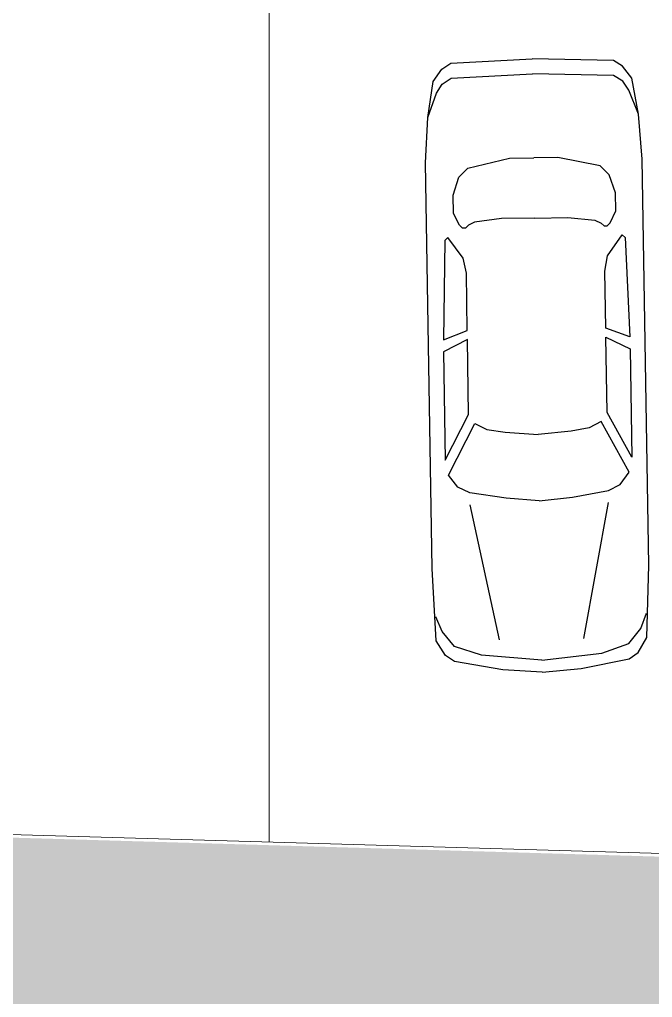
# Model space of a CAD drawing. Header units: centimetres. Extents: x 63871 to 181827, y -95930 to 42199.
# Drawn here: x 153987 to 154426, y 21638 to 22316 of the extents above; entities that cross this region are included whole.
import ezdxf

# ---------------------------------------------------------------- set-up
doc = ezdxf.new("R2010")
doc.units = ezdxf.units.CM
for name, color, linetype, lineweight in [('ARA SINIRLAR', 225, 'Continuous', 15), ('ARM_Pen_No__252', 8, 'Continuous', 18), ('OLUK', 222, 'Continuous', 15)]:
    doc.layers.add(name, color=color, linetype=linetype, lineweight=lineweight)
doc.layers.add('furn', color=7, linetype='Continuous')

# ---------------------------------------------------------------- blocks, each defined once
blk = doc.blocks.new('02PCAR03')
at = {"color": 0, "linetype": 'ByBlock'}
for p, q in [((-170, 36), (-185, 35)), ((-35, 36), (-170, 36)), ((-11, 35), (-35, 36)), ((-197, 33), (-201, 30)), ((-185, 35), (-197, 33)), ((-185, 35), (-193, 32)), ((-14, 33), (-19, 35)), ((-9, 29), (-14, 33)), ((-6, 32), (-11, 35)), ((-201, 30), (-203, 27)), ((-196, 30), (-198, 27)), ((-193, 32), (-196, 30)), ((-145, 29), (-144, 30)), ((-144, 30), (-111, 31)), ((-111, 31), (-114, 23)), ((-111, 23), (-107, 31)), ((-107, 31), (-71, 31)), ((-71, 31), (-86, 23)), ((-66, 30), (-83, 21)), ((-62, 27), (-66, 30)), ((-4, 29), (-6, 32)), ((-203, 27), (-204, 0)), ((-198, 27), (-199, 0)), ((-159, 27), (-165, 25)), ((-153, 27), (-159, 27)), ((-149, 25), (-153, 27)), ((-138, 24), (-145, 29)), ((-60, 23), (-62, 27)), ((-6, 20), (-9, 29)), ((-1, 13), (-4, 29)), ((-165, 25), (-168, 22)), ((-148, 24), (-149, 25)), ((-149, 22), (-148, 23)), ((-148, 23), (-148, 24)), ((-133, 23), (-138, 24)), ((-114, 23), (-133, 23)), ((-86, 23), (-111, 23)), ((-58, 11), (-60, 23)), ((-11, 14), (-56, 23)), ((-168, 22), (-171, 8)), ((-151, 11), (-150, 20)), ((-150, 20), (-149, 22)), ((-83, 21), (-81, 17)), ((-4, 0), (-6, 20)), ((-81, 17), (-80, 11)), ((-151, 0), (-151, 11)), ((-80, 11), (-79, 0)), ((-57, 0), (-58, 11)), ((0, 0), (-1, 13)), ((-171, 8), (-171, 0)), ((-203, -27), (-204, 0)), ((-198, -27), (-199, 0)), ((-171, -8), (-171, 0)), ((-151, 0), (-151, -11)), ((-80, -11), (-79, 0)), ((-57, 0), (-58, -11)), ((-4, 0), (-6, -20)), ((0, 0), (-1, -13)), ((-168, -22), (-171, -8)), ((-151, -11), (-150, -20)), ((-81, -17), (-80, -11)), ((-58, -11), (-60, -23)), ((-1, -13), (-4, -29)), ((-11, -14), (-56, -23)), ((-83, -21), (-81, -17)), ((-165, -25), (-168, -22)), ((-150, -20), (-149, -22)), ((-149, -22), (-148, -23)), ((-66, -30), (-83, -21)), ((-6, -20), (-9, -29)), ((-159, -27), (-165, -25)), ((-149, -25), (-153, -27)), ((-148, -24), (-149, -25)), ((-148, -23), (-148, -24)), ((-138, -24), (-145, -29)), ((-133, -23), (-138, -24)), ((-114, -23), (-133, -23)), ((-111, -31), (-114, -23)), ((-86, -23), (-111, -23)), ((-111, -23), (-107, -31)), ((-71, -31), (-86, -23)), ((-60, -23), (-62, -27)), ((-201, -30), (-203, -27)), ((-196, -30), (-198, -27)), ((-153, -27), (-159, -27)), ((-145, -29), (-144, -30)), ((-62, -27), (-66, -30)), ((-9, -29), (-14, -33)), ((-4, -29), (-6, -32)), ((-197, -33), (-201, -30)), ((-193, -32), (-196, -30)), ((-185, -35), (-193, -32)), ((-144, -30), (-111, -31)), ((-107, -31), (-71, -31)), ((-6, -32), (-11, -35)), ((-185, -35), (-197, -33)), ((-170, -36), (-185, -35)), ((-11, -35), (-35, -36)), ((-14, -33), (-19, -35)), ((-35, -36), (-170, -36))]:
    blk.add_line(p, q, dxfattribs=at)
blk = doc.blocks.new('yerleşim planı')
at = {"layer": 'ARM_Pen_No__252'}
h = blk.add_hatch(dxfattribs=at)
h.set_pattern_fill('AR-HBONE', color=256, scale=0.51)
h.set_pattern_definition([(45, (-177987.134, -15156.517), (0, 73.27889), [155.448, -51.816]), (135, (-177950.495, -15119.877), (7e-15, 73.27889), [155.448, -51.816])])
h.paths.add_polyline_path([(-11399.71, 5829.41), (-11341.13, 5424.64), (438.6, 5081.28), (456.1, 5480.93)])
at = {"layer": 'ARA SINIRLAR'}
blk.add_line((-2268.54, 7045.05), (-2268.54, 5563.25), dxfattribs=at)
blk.add_lwpolyline([(-11419.5, 5829.99), (476.13, 5483.25)], dxfattribs=at)
at = {"layer": 'furn', "linetype": 'Continuous', "xscale": 2.086125961570064, "yscale": 2.086125961570064, "zscale": 2.086125961570064, "rotation": 270.9296038315418}
blk.add_blockref('02PCAR03', (-2079.29, 5681.04), dxfattribs=at)

msp = doc.modelspace()

# ---------------------------------------------------------------- block references
at = {"layer": 'OLUK'}
msp.add_blockref('yerleşim planı', (156428.79, 16182.58), dxfattribs=at)

doc.saveas('drawing.dxf')
